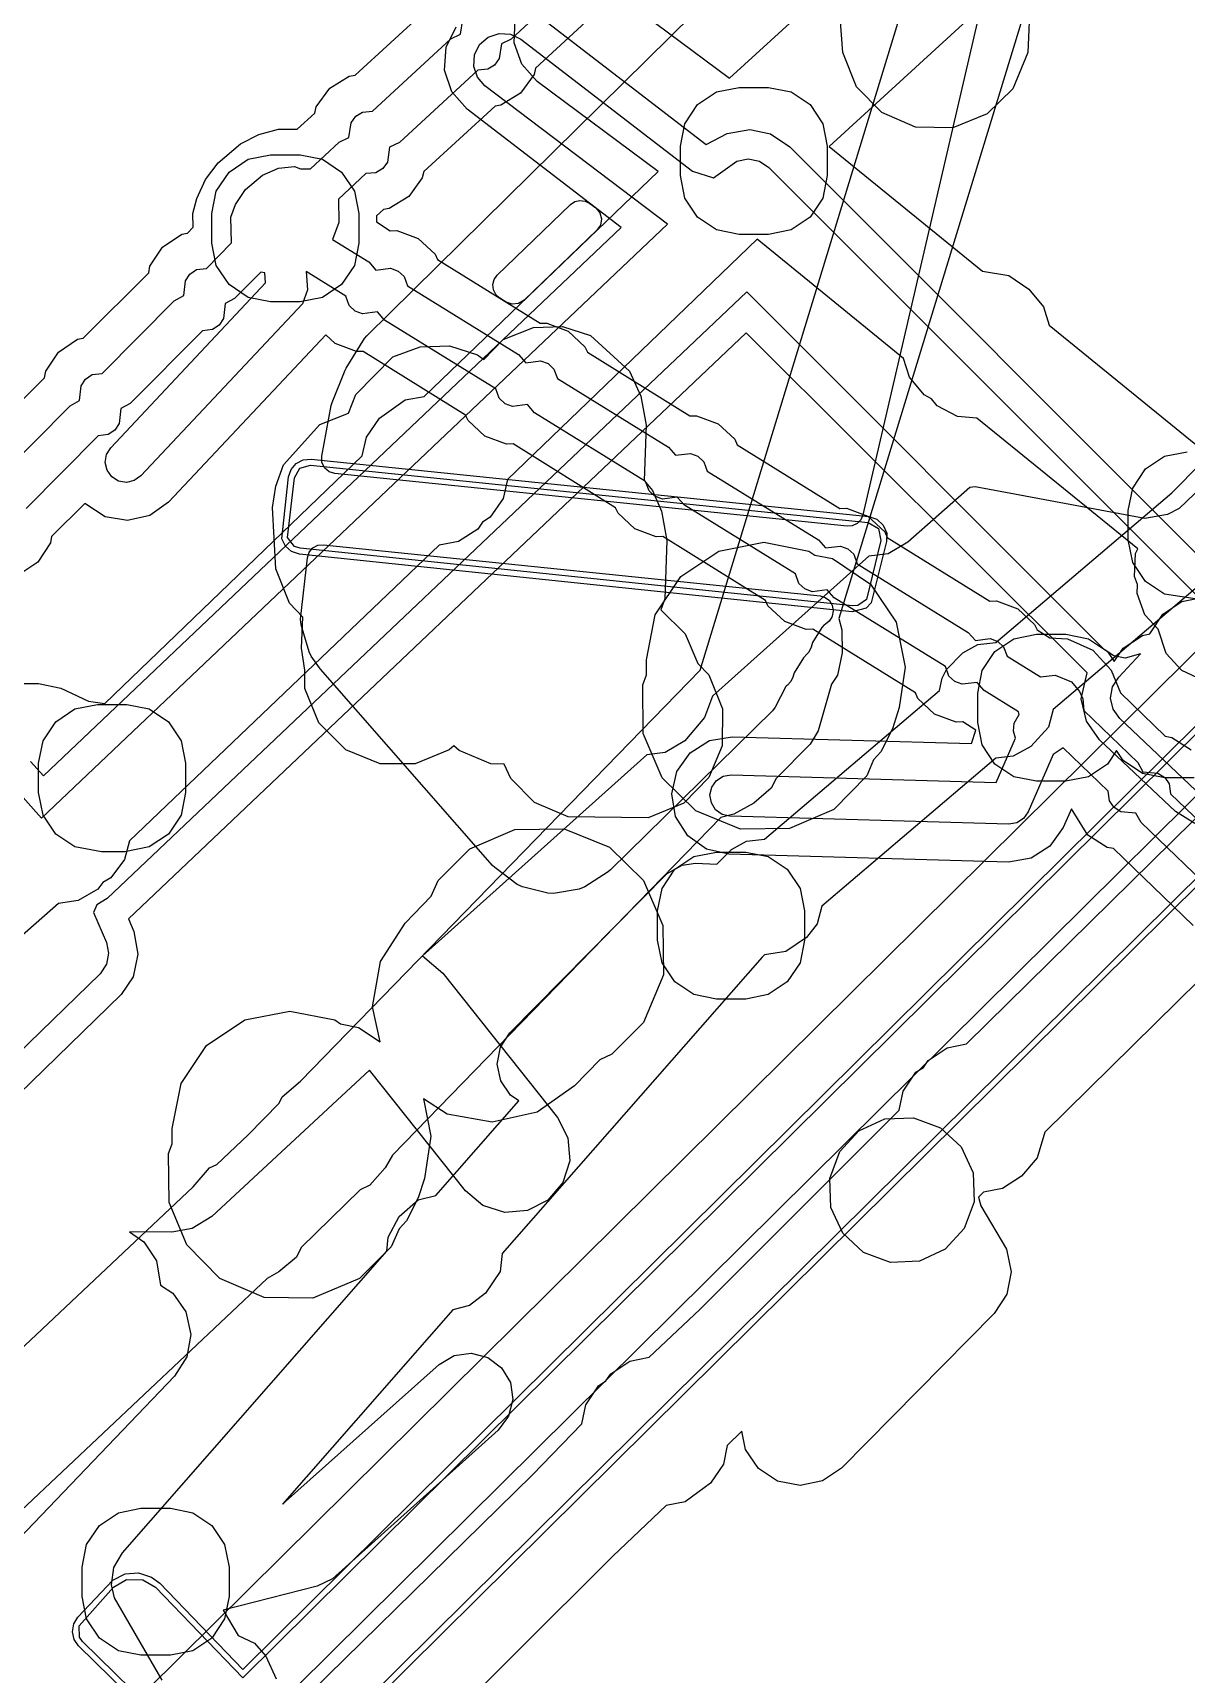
# Model space of a CAD drawing. Header units: metres. Extents: x -2677 to -840, y 169 to 1487.
# Drawn here: x -1820.4 to -1781.2, y 1072.9 to 1128.7 of the extents above; entities that cross this region are included whole.
import ezdxf

# ---------------------------------------------------------------- set-up
doc = ezdxf.new("R2010")
doc.units = ezdxf.units.M
for name, color, linetype in [('AI_GREENING_ALLOWED_ZONE', 4, 'Continuous'), ('AI_GREENING_EXCLUSIONS', 1, 'Continuous'), ('AI_GREENING_LAWN', 82, 'Continuous')]:
    doc.layers.add(name, color=color, linetype=linetype)

msp = doc.modelspace()

# ---------------------------------------------------------------- linework, layer by layer
at = {"layer": 'AI_GREENING_ALLOWED_ZONE'}
msp.add_lwpolyline([(-1802.098, 1122.881), (-1801.951, 1122.979), (-1801.779, 1123.02), (-1801.604, 1122.998), (-1801.447, 1122.917), (-1801.245, 1122.763), (-1801.108, 1122.599), (-1801.051, 1122.394), (-1801.085, 1122.183), (-1801.203, 1122.006), (-1803.682, 1119.622), (-1803.869, 1119.509), (-1804.086, 1119.486), (-1804.292, 1119.558), (-1804.51, 1119.694), (-1804.644, 1119.816), (-1804.726, 1119.977), (-1804.745, 1120.157), (-1804.698, 1120.332), (-1804.593, 1120.479), (-1802.098, 1122.881)], close=True, dxfattribs=at)
at = {"layer": 'AI_GREENING_EXCLUSIONS'}
for points in [[(-1877.361, 1057.528), (-1829.964, 1075.315), (-1814.938, 1089.47), (-1814.379, 1090.111), (-1814.136, 1090.226), (-1813.064, 1091.236), (-1812.017, 1092.312), (-1811.908, 1092.531), (-1811.292, 1093.057), (-1797.693, 1107.037), (-1789.216, 1134.775), (-1789.302, 1135.074), (-1789.312, 1135.851), (-1789.154, 1136.615), (-1788.948, 1136.916), (-1788.531, 1138.401), (-1788.224, 1138.958), (-1787.193, 1140.102), (-1787.048, 1140.435), (-1786.488, 1140.977), (-1785.822, 1141.386), (-1785.269, 1141.539), (-1770.808, 1157.005)], [(-1877.361, 1057.528), (-1829.964, 1075.315), (-1814.938, 1089.47), (-1814.379, 1090.111), (-1814.136, 1090.226), (-1813.064, 1091.236), (-1812.017, 1092.312), (-1811.908, 1092.531), (-1811.292, 1093.057), (-1797.693, 1107.037), (-1789.216, 1134.775), (-1789.302, 1135.074), (-1789.312, 1135.851), (-1789.154, 1136.615), (-1788.948, 1136.916), (-1788.531, 1138.401), (-1788.224, 1138.958), (-1787.193, 1140.102), (-1787.048, 1140.435), (-1786.488, 1140.977), (-1785.822, 1141.386), (-1785.269, 1141.539), (-1770.808, 1157.005)], [(-1784.507, 1136.498), (-1792.972, 1108.799), (-1792.869, 1108.407), (-1792.859, 1107.63), (-1793.017, 1106.866), (-1793.223, 1106.565), (-1793.68, 1104.979), (-1793.947, 1104.523), (-1795.108, 1103.353), (-1795.27, 1103.028), (-1795.859, 1102.517), (-1796.546, 1102.145), (-1796.986, 1102.027), (-1808.154, 1090.547), (-1808.411, 1090.107), (-1808.928, 1089.523), (-1809.256, 1089.363), (-1811.262, 1087.398), (-1811.427, 1087.075), (-1812.021, 1086.569), (-1812.421, 1086.346), (-1824.986, 1074.509)], [(-1784.507, 1136.498), (-1792.972, 1108.799), (-1792.869, 1108.407), (-1792.859, 1107.63), (-1793.017, 1106.866), (-1793.223, 1106.565), (-1793.68, 1104.979), (-1793.947, 1104.523), (-1795.108, 1103.353), (-1795.27, 1103.028), (-1795.859, 1102.517), (-1796.546, 1102.145), (-1796.986, 1102.027), (-1808.154, 1090.547), (-1808.411, 1090.107), (-1808.928, 1089.523), (-1809.256, 1089.363), (-1811.262, 1087.398), (-1811.427, 1087.075), (-1812.021, 1086.569), (-1812.421, 1086.346), (-1824.986, 1074.509)], [(-1800.847, 1130.278), (-1796.688, 1127.179), (-1791.193, 1132.206)], [(-1801.454, 1130.975), (-1804.119, 1128.509), (-1804.451, 1128.35), (-1804.524, 1127.846), (-1804.684, 1127.625), (-1804.917, 1127.482), (-1805.257, 1127.456), (-1807.922, 1124.989), (-1808.254, 1124.831), (-1808.326, 1124.326), (-1808.487, 1124.105), (-1808.72, 1123.962), (-1809.06, 1123.936), (-1809.998, 1123.067), (-1809.978, 1122.268), (-1810.195, 1121.687), (-1808.966, 1120.927), (-1808.725, 1120.65), (-1808.22, 1120.715), (-1807.964, 1120.619), (-1807.764, 1120.433), (-1807.648, 1120.113), (-1803.867, 1117.777), (-1803.626, 1117.5), (-1803.12, 1117.565), (-1802.864, 1117.469), (-1802.664, 1117.283), (-1802.548, 1116.963), (-1798.768, 1114.627), (-1798.526, 1114.35), (-1798.021, 1114.415), (-1797.765, 1114.319), (-1797.565, 1114.133), (-1797.449, 1113.812), (-1793.668, 1111.477), (-1793.427, 1111.2), (-1792.921, 1111.264), (-1792.665, 1111.169), (-1792.466, 1110.983), (-1792.35, 1110.662), (-1788.569, 1108.327), (-1788.327, 1108.05), (-1787.822, 1108.114), (-1787.566, 1108.019), (-1787.366, 1107.833), (-1787.25, 1107.512), (-1786.113, 1106.809), (-1785.61, 1106.868), (-1785.061, 1106.639), (-1784.782, 1106.317), (-1784.676, 1106.064), (-1784.643, 1105.671), (-1782.803, 1103.905), (-1782.625, 1103.584), (-1782.117, 1103.541), (-1781.887, 1103.394), (-1781.731, 1103.17), (-1781.685, 1102.832), (-1779.051, 1100.305)], [(-1800.864, 1129.75), (-1803.29, 1127.521), (-1803.343, 1127.302), (-1803.801, 1126.671), (-1804.466, 1126.262), (-1804.667, 1126.231), (-1807.093, 1124.002), (-1807.146, 1123.783), (-1807.604, 1123.151), (-1808.269, 1122.743), (-1808.469, 1122.711), (-1808.699, 1122.499), (-1808.702, 1122.292), (-1808.237, 1121.99), (-1808.012, 1121.998), (-1807.28, 1121.725), (-1806.709, 1121.194), (-1806.625, 1121.009), (-1803.137, 1118.84), (-1802.912, 1118.848), (-1802.181, 1118.575), (-1801.61, 1118.043), (-1801.526, 1117.859), (-1798.038, 1115.69), (-1797.813, 1115.698), (-1797.082, 1115.425), (-1796.511, 1114.893), (-1796.426, 1114.709), (-1792.939, 1112.54), (-1792.713, 1112.548), (-1791.982, 1112.275), (-1791.411, 1111.743), (-1791.327, 1111.559), (-1787.839, 1109.389), (-1787.614, 1109.397), (-1786.883, 1109.125), (-1786.312, 1108.593), (-1786.227, 1108.408), (-1785.797, 1108.142), (-1785.19, 1108.109), (-1784.334, 1107.717), (-1783.704, 1107.044), (-1783.392, 1106.272), (-1781.867, 1104.791), (-1781.645, 1104.752), (-1780.987, 1104.332)], [(-1786.469, 1129.905), (-1786.538, 1128.048), (-1787.053, 1126.816), (-1787.93, 1125.961), (-1789.095, 1125.491), (-1790.364, 1125.508), (-1791.515, 1126.006), (-1792.37, 1126.883), (-1792.84, 1128.048), (-1792.968, 1129.867)], [(-1827.772, 1106.584), (-1820.203, 1106.584), (-1819.437, 1106.431), (-1818.499, 1105.982), (-1817.944, 1105.909), (-1809.187, 1114.329), (-1809.047, 1114.968), (-1808.601, 1115.608), (-1807.731, 1116.235), (-1807.084, 1116.351), (-1799.124, 1124.005), (-1803.237, 1127.07), (-1803.759, 1127.65), (-1804.021, 1128.385), (-1803.981, 1129.164)], [(-1822.223, 1114.763), (-1819.997, 1116.988), (-1819.954, 1117.209), (-1819.523, 1117.859), (-1818.876, 1118.295), (-1818.677, 1118.336), (-1816.451, 1120.56), (-1816.408, 1120.781), (-1815.977, 1121.432), (-1815.329, 1121.868), (-1815.13, 1121.908), (-1814.933, 1122.107), (-1814.951, 1122.575), (-1814.817, 1123.088), (-1814.515, 1123.727), (-1814.087, 1124.299), (-1813.325, 1124.942), (-1812.703, 1125.257), (-1812.032, 1125.442), (-1811.4, 1125.449), (-1810.803, 1125.985), (-1810.75, 1126.204), (-1810.292, 1126.836), (-1809.627, 1127.244), (-1809.426, 1127.276), (-1807, 1129.504)], [(-1821.581, 1113.564), (-1819.127, 1116.037), (-1818.803, 1116.209), (-1818.751, 1116.716), (-1818.6, 1116.944), (-1818.374, 1117.096), (-1818.035, 1117.137), (-1815.581, 1119.609), (-1815.256, 1119.781), (-1815.205, 1120.288), (-1815.054, 1120.516), (-1814.827, 1120.669), (-1814.489, 1120.709), (-1813.632, 1121.572), (-1813.654, 1122.449), (-1813.498, 1122.882), (-1813.159, 1123.389), (-1812.581, 1123.875), (-1812.038, 1124.113), (-1811.492, 1124.173), (-1811.288, 1124.091), (-1810.951, 1124.093), (-1809.974, 1124.998), (-1809.642, 1125.156), (-1809.569, 1125.661), (-1809.409, 1125.882), (-1809.176, 1126.024), (-1808.836, 1126.051), (-1806.171, 1128.517), (-1805.839, 1128.676), (-1805.767, 1129.18)], [(-1803.184, 1129.296), (-1797.483, 1124.917), (-1796.775, 1125.301), (-1796.006, 1125.433), (-1795.293, 1125.282), (-1794.644, 1124.848), (-1780.506, 1110.702)], [(-1788.493, 1129.255), (-1793.3, 1124.857), (-1788.083, 1120.613), (-1787.185, 1120.461), (-1786.51, 1119.999), (-1786.013, 1119.4), (-1785.819, 1118.772), (-1779.364, 1113.521)], [(-1821.174, 1103.217), (-1820.098, 1102.006), (-1798.805, 1122.207), (-1805.012, 1126.916), (-1805.269, 1127.21), (-1805.394, 1127.579), (-1805.368, 1127.969), (-1805.195, 1128.319), (-1804.902, 1128.576), (-1804.532, 1128.701), (-1804.143, 1128.675), (-1803.793, 1128.503), (-1797.953, 1124.016), (-1797.232, 1123.789), (-1796.441, 1124.358), (-1796.059, 1124.434), (-1795.676, 1124.358), (-1795.352, 1124.141), (-1780.785, 1109.567)], [(-1820.473, 1103.93), (-1820.035, 1103.444), (-1800.376, 1122.095), (-1805.621, 1126.123), (-1806.135, 1126.71), (-1806.385, 1127.449), (-1806.334, 1128.228), (-1805.988, 1128.928)], [(-1780.601, 1106.696), (-1781.307, 1107.027), (-1781.833, 1107.604), (-1782.113, 1108.435), (-1782.558, 1108.92), (-1782.825, 1109.653), (-1782.812, 1109.959), (-1782.91, 1110.228), (-1782.878, 1111.008), (-1782.805, 1111.164), (-1788.276, 1115.614), (-1788.932, 1115.675), (-1789.622, 1116.038), (-1789.818, 1116.273), (-1790.072, 1116.406), (-1790.572, 1117.005), (-1790.772, 1117.645), (-1795.753, 1121.697), (-1804.249, 1113.528), (-1804.389, 1112.884), (-1804.834, 1112.243), (-1805.091, 1112.078), (-1805.254, 1111.842), (-1805.909, 1111.418), (-1806.569, 1111.298), (-1817.101, 1101.233), (-1817.269, 1100.596), (-1817.742, 1099.976), (-1818.007, 1099.822), (-1818.18, 1099.594), (-1818.853, 1099.2), (-1819.517, 1099.108), (-1824.45, 1094.771)], [(-1780.02, 1099.295), (-1782.69, 1101.857), (-1782.868, 1102.178), (-1783.376, 1102.221), (-1783.606, 1102.368), (-1783.762, 1102.592), (-1783.808, 1102.93), (-1785.345, 1104.404), (-1785.677, 1104.172), (-1786.527, 1102.217), (-1786.685, 1101.995), (-1786.916, 1101.85), (-1787.185, 1101.804), (-1796.676, 1102.075), (-1796.943, 1102.136), (-1797.165, 1102.294), (-1797.31, 1102.526), (-1797.356, 1102.795), (-1797.295, 1103.061), (-1797.137, 1103.284), (-1796.906, 1103.429), (-1796.636, 1103.475), (-1787.619, 1103.217), (-1786.961, 1104.73), (-1787.033, 1104.963), (-1787.008, 1105.235), (-1786.837, 1105.532), (-1786.855, 1105.622), (-1788.029, 1106.347), (-1788.27, 1106.625), (-1788.775, 1106.56), (-1789.031, 1106.655), (-1789.231, 1106.841), (-1789.347, 1107.162), (-1793.128, 1109.498), (-1793.369, 1109.775), (-1793.875, 1109.71), (-1794.131, 1109.806), (-1794.331, 1109.992), (-1794.447, 1110.312), (-1798.227, 1112.648), (-1798.469, 1112.925), (-1798.974, 1112.86), (-1799.23, 1112.956), (-1799.43, 1113.142), (-1799.546, 1113.462), (-1803.327, 1115.798), (-1803.568, 1116.075), (-1804.074, 1116.01), (-1804.329, 1116.106), (-1804.529, 1116.292), (-1804.645, 1116.612), (-1808.426, 1118.948), (-1808.668, 1119.225), (-1809.173, 1119.161), (-1809.429, 1119.256), (-1809.629, 1119.442), (-1809.745, 1119.763), (-1811.099, 1120.599), (-1811.052, 1119.979), (-1811.219, 1119.503), (-1816.72, 1113.65), (-1816.942, 1113.491), (-1817.208, 1113.43), (-1817.478, 1113.475), (-1817.709, 1113.62), (-1817.868, 1113.842), (-1817.929, 1114.108), (-1817.884, 1114.377), (-1817.74, 1114.609), (-1812.473, 1120.212), (-1812.501, 1120.559), (-1812.642, 1120.583), (-1813.531, 1119.687), (-1813.855, 1119.515), (-1813.907, 1119.008), (-1814.058, 1118.78), (-1814.284, 1118.628), (-1814.623, 1118.587), (-1817.077, 1116.115), (-1817.402, 1115.942), (-1817.453, 1115.435), (-1817.604, 1115.208), (-1817.83, 1115.055), (-1818.169, 1115.015), (-1820.623, 1112.542)], [(-1780.837, 1102.961), (-1783.412, 1105.394), (-1783.638, 1105.712), (-1783.725, 1106.092), (-1783.66, 1106.477), (-1783.452, 1106.807), (-1782.712, 1107.591), (-1783.235, 1107.453), (-1783.618, 1107.529), (-1783.942, 1107.746), (-1796.106, 1119.916), (-1817.863, 1099.275), (-1818.214, 1099.063), (-1818.326, 1098.802), (-1817.888, 1097.776), (-1817.817, 1097.418), (-1817.889, 1097.035), (-1818.102, 1096.708), (-1823.768, 1091.206)], [(-1780.863, 1101.819), (-1781.524, 1102.234), (-1784.099, 1104.667), (-1784.551, 1105.303), (-1784.725, 1106.064), (-1784.519, 1106.952), (-1796.124, 1118.52), (-1817.143, 1098.579), (-1816.958, 1098.145), (-1816.817, 1097.377), (-1816.981, 1096.614), (-1817.387, 1096.009), (-1823.071, 1090.489), (-1823.726, 1090.065), (-1824.494, 1089.924), (-1825.257, 1090.087), (-1825.741, 1090.421), (-1842.642, 1074.387), (-1842.374, 1073.993), (-1842.214, 1073.229), (-1842.36, 1072.463)], [(-1780.92, 1098.357), (-1783.627, 1100.971), (-1783.848, 1101.01), (-1784.506, 1101.43), (-1785.06, 1102.329), (-1785.34, 1101.686), (-1785.792, 1101.05), (-1786.432, 1100.643), (-1787.2, 1100.504), (-1796.713, 1100.776), (-1797.474, 1100.95), (-1798.11, 1101.402), (-1798.525, 1102.063), (-1798.656, 1102.832), (-1798.481, 1103.593), (-1798.03, 1104.229), (-1797.369, 1104.644), (-1796.599, 1104.774), (-1788.46, 1104.542), (-1788.311, 1104.994), (-1788.758, 1105.285), (-1788.983, 1105.277), (-1789.715, 1105.549), (-1790.286, 1106.081), (-1790.37, 1106.266), (-1793.858, 1108.435), (-1794.083, 1108.427), (-1794.814, 1108.7), (-1795.385, 1109.231), (-1795.469, 1109.416), (-1798.957, 1111.585), (-1799.182, 1111.577), (-1799.913, 1111.85), (-1800.484, 1112.381), (-1800.569, 1112.566), (-1804.056, 1114.735), (-1804.282, 1114.727), (-1805.013, 1115), (-1805.584, 1115.532), (-1805.668, 1115.716), (-1809.156, 1117.885), (-1809.381, 1117.877), (-1810.112, 1118.15), (-1810.429, 1118.445), (-1815.773, 1112.76), (-1816.408, 1112.306), (-1817.168, 1112.131), (-1817.938, 1112.259), (-1818.626, 1112.709), (-1819.753, 1111.591), (-1819.796, 1111.37), (-1820.227, 1110.72), (-1820.875, 1110.284)], [(-1775.684, 1118.006), (-1781.4, 1112.541), (-1781.79, 1112.335), (-1782.559, 1112.197), (-1788.332, 1113.279), (-1788.519, 1113.255), (-1790.624, 1111.394), (-1791.298, 1111.001), (-1791.949, 1110.913), (-1797.27, 1106.152), (-1797.538, 1105.425), (-1798.209, 1104.641), (-1798.881, 1104.244), (-1799.501, 1104.156), (-1807.136, 1097.324), (-1806.45, 1096.728), (-1802.547, 1091.821), (-1802.19, 1091.127), (-1802.125, 1090.35), (-1802.363, 1089.607), (-1802.867, 1089.011), (-1803.561, 1088.654), (-1804.339, 1088.589), (-1805.082, 1088.827), (-1805.678, 1089.331), (-1808.937, 1093.429), (-1814.308, 1088.458), (-1814.973, 1088.05), (-1815.67, 1087.926), (-1817.108, 1087.929), (-1816.617, 1087.597), (-1816.187, 1086.946), (-1816.052, 1086.117), (-1815.632, 1085.849), (-1815.184, 1085.209), (-1815.016, 1084.447), (-1815.152, 1083.679), (-1815.571, 1083.021), (-1821.106, 1077.246)], [(-1815.998, 1072.678), (-1817.613, 1075.486), (-1817.712, 1075.931), (-1817.636, 1076.512), (-1817.343, 1077.018), (-1808.349, 1087.276), (-1808.307, 1087.751), (-1807.927, 1088.456), (-1807.28, 1089.021), (-1806.688, 1089.169), (-1803.859, 1092.395), (-1804.147, 1092.585), (-1804.476, 1093.069), (-1804.594, 1093.642), (-1804.483, 1094.217), (-1804.162, 1094.706), (-1798.811, 1100.122), (-1798.299, 1100.405), (-1797.854, 1100.476), (-1797.12, 1100.446), (-1796.622, 1100.942), (-1796.111, 1101.227), (-1795.505, 1101.288), (-1789.553, 1106.348), (-1789.459, 1106.774), (-1789.305, 1107.066), (-1788.753, 1107.634), (-1788.242, 1107.919), (-1787.635, 1107.979), (-1781.647, 1113.071), (-1778.67, 1116.081)], [(-1780.881, 1103.377), (-1781.881, 1103.377), (-1782.646, 1103.529), (-1783.295, 1103.963), (-1783.527, 1104.309), (-1783.835, 1103.848), (-1784.484, 1103.414), (-1785.249, 1103.262), (-1786.249, 1103.262), (-1787.014, 1103.414), (-1787.663, 1103.848), (-1788.097, 1104.497), (-1788.249, 1105.262), (-1788.249, 1106.262), (-1788.097, 1107.027), (-1787.663, 1107.676), (-1787.014, 1108.11), (-1786.249, 1108.262), (-1785.249, 1108.262), (-1784.484, 1108.11), (-1783.835, 1107.676), (-1783.603, 1107.33), (-1783.295, 1107.791), (-1782.646, 1108.225), (-1782.388, 1108.276), (-1781.95, 1108.947), (-1781.301, 1109.381), (-1781.301, 1109.381), (-1780.853, 1109.47), (-1781.892, 1109.622), (-1782.541, 1110.056), (-1782.974, 1110.705), (-1783.126, 1111.47), (-1783.126, 1112.47), (-1782.974, 1113.235), (-1782.541, 1113.884), (-1781.892, 1114.318), (-1781.126, 1114.47)], [(-1889.817, 997.099), (-1830.346, 1055.367), (-1830.546, 1056.397), (-1830.158, 1058.303), (-1829.068, 1059.921), (-1776.569, 1111.896), (-1774.949, 1112.968), (-1773.035, 1113.343), (-1771.123, 1112.956), (-1769.504, 1111.867), (-1733.33, 1075.426), (-1733.524, 1076.532), (-1733.099, 1078.436), (-1731.979, 1080.033), (-1730.155, 1081.775), (-1728.508, 1082.822), (-1726.587, 1083.158), (-1724.683, 1082.734), (-1723.127, 1081.643)], [(-1780.241, 1110.329), (-1785.685, 1105.7), (-1785.841, 1105.103), (-1786.44, 1104.443), (-1787.045, 1104.115), (-1787.628, 1104.048), (-1793.554, 1099.008), (-1793.71, 1098.411), (-1794.074, 1097.952), (-1794.773, 1097.474), (-1795.497, 1097.356), (-1795.584, 1097.282), (-1804.427, 1087.198), (-1804.494, 1086.585), (-1804.991, 1085.845), (-1805.542, 1085.432), (-1806.108, 1085.28), (-1811.9, 1078.675), (-1806.565, 1083.423), (-1806.062, 1083.722), (-1805.482, 1083.806), (-1804.915, 1083.661), (-1804.446, 1083.311), (-1804.148, 1082.808), (-1804.064, 1082.228), (-1804.208, 1081.661), (-1804.559, 1081.192), (-1810.197, 1076.131), (-1810.725, 1075.879), (-1813.918, 1075.066), (-1813.411, 1074.197), (-1812.85, 1073.938), (-1812.462, 1073.5), (-1812.115, 1072.728)], [(-1887.368, 994.599), (-1826.012, 1054.714), (-1826.612, 1055.317), (-1826.934, 1055.805), (-1827.046, 1056.378), (-1826.929, 1056.951), (-1826.602, 1057.437), (-1774.106, 1109.409), (-1773.62, 1109.73), (-1773.043, 1109.843), (-1772.472, 1109.727), (-1771.987, 1109.4), (-1763.3, 1100.586), (-1720.313, 1057.43), (-1674.307, 1010.97)], [(-1775.941, 1104.497), (-1812.346, 1068.454), (-1812.572, 1068.305), (-1812.837, 1068.252), (-1813.103, 1068.303), (-1813.329, 1068.452), (-1818.839, 1073.85), (-1818.991, 1074.071), (-1819.048, 1074.332), (-1819.004, 1074.596), (-1818.863, 1074.824), (-1817.667, 1076.09), (-1817.248, 1076.3), (-1816.794, 1076.334), (-1816.355, 1076.192), (-1816.075, 1075.986), (-1813.248, 1073.05), (-1777.233, 1108.705)], [(-1775.939, 1104.78), (-1812.487, 1068.596), (-1812.838, 1068.452), (-1813.189, 1068.595), (-1818.699, 1073.993), (-1818.807, 1074.15), (-1818.817, 1074.526), (-1817.652, 1075.843), (-1817.211, 1076.103), (-1816.646, 1076.1), (-1816.219, 1075.847), (-1813.252, 1072.765), (-1777.093, 1108.563)], [(-1813.27, 1069.989), (-1803.398, 1079.673), (-1801.716, 1081.404), (-1801.585, 1082.049), (-1801.149, 1082.696), (-1800.894, 1082.866), (-1800.734, 1083.103), (-1800.085, 1083.536), (-1799.427, 1083.665), (-1797.707, 1085.295), (-1790.918, 1092.068), (-1790.786, 1092.714), (-1790.348, 1093.36), (-1790.093, 1093.529), (-1789.933, 1093.766), (-1789.283, 1094.197), (-1788.625, 1094.326), (-1776.023, 1106.729)], [(-1774.719, 1102.403), (-1785.97, 1091.326), (-1786.221, 1090.451), (-1786.754, 1089.83), (-1787.405, 1089.403), (-1788.049, 1089.279), (-1788.217, 1089.114), (-1788.147, 1088.819), (-1787.266, 1087.341), (-1787.109, 1086.576), (-1787.256, 1085.81), (-1787.686, 1085.159), (-1792.878, 1079.898), (-1793.524, 1079.46), (-1794.288, 1079.303), (-1795.055, 1079.45), (-1795.706, 1079.88), (-1796.144, 1080.526), (-1796.274, 1081.158), (-1796.768, 1080.67), (-1796.899, 1080.029), (-1797.337, 1079.383), (-1798.198, 1078.744), (-1798.843, 1078.62), (-1800.656, 1076.898), (-1810.435, 1067.166)]]:
    msp.add_lwpolyline(points, dxfattribs=at)
for points in [[(-1793.95, 1122.451), (-1794.599, 1122.017), (-1795.364, 1121.865), (-1796.364, 1121.865), (-1797.129, 1122.017), (-1797.778, 1122.451), (-1798.212, 1123.1), (-1798.364, 1123.865), (-1798.364, 1124.865), (-1798.212, 1125.63), (-1797.778, 1126.279), (-1797.129, 1126.713), (-1796.364, 1126.865), (-1795.364, 1126.865), (-1794.599, 1126.713), (-1793.95, 1126.279), (-1793.516, 1125.63), (-1793.364, 1124.865), (-1793.364, 1123.865), (-1793.516, 1123.1), (-1793.95, 1122.451)], [(-1809.889, 1120.156), (-1810.538, 1119.722), (-1811.303, 1119.57), (-1812.303, 1119.57), (-1813.068, 1119.722), (-1813.717, 1120.156), (-1814.151, 1120.805), (-1814.303, 1121.57), (-1814.303, 1122.57), (-1814.151, 1123.335), (-1813.717, 1123.984), (-1813.068, 1124.418), (-1812.303, 1124.57), (-1811.303, 1124.57), (-1810.538, 1124.418), (-1809.889, 1123.984), (-1809.455, 1123.335), (-1809.303, 1122.57), (-1809.303, 1121.57), (-1809.455, 1120.805), (-1809.889, 1120.156)], [(-1812.128, 1110.485), (-1812.243, 1112.575), (-1812.126, 1113.302), (-1811.865, 1114.026), (-1810.627, 1115.399), (-1809.652, 1115.786), (-1809.401, 1116.415), (-1808.142, 1117.694), (-1807.211, 1118.044), (-1806.217, 1118.071), (-1805.268, 1117.771), (-1805.047, 1117.606), (-1804.394, 1118.294), (-1803.364, 1118.701), (-1802.37, 1118.728), (-1801.421, 1118.428), (-1800.096, 1117.217), (-1799.71, 1116.361), (-1799.528, 1115.372), (-1799.593, 1113.49), (-1799.309, 1113.156), (-1799.009, 1112.446), (-1798.827, 1111.457), (-1798.892, 1109.465), (-1799.029, 1109.097), (-1798.202, 1108.276), (-1797.766, 1107.27), (-1797.397, 1106.881), (-1796.929, 1105.728), (-1796.943, 1104.47), (-1797.397, 1103.387), (-1798.246, 1102.519), (-1799.456, 1102.013), (-1802.182, 1102.049), (-1803.322, 1102.541), (-1804.133, 1103.352), (-1804.353, 1103.842), (-1804.809, 1103.859), (-1805.893, 1104.312), (-1806.066, 1104.463), (-1806.224, 1104.326), (-1807.389, 1103.856), (-1808.577, 1103.856), (-1809.742, 1104.326), (-1810.664, 1105.248), (-1811.134, 1106.413), (-1811.134, 1107.042), (-1811.25, 1107.785), (-1811.204, 1108.844), (-1811.658, 1109.32), (-1812.128, 1110.485)], [(-1811.607, 1113.867), (-1811.433, 1114.07), (-1811.195, 1114.192), (-1810.929, 1114.215), (-1791.956, 1112.264), (-1791.677, 1112.173), (-1791.459, 1111.976), (-1791.342, 1111.706), (-1791.346, 1111.412), (-1791.868, 1109.335), (-1792.043, 1109.154), (-1792.523, 1109.027), (-1811.324, 1110.99), (-1811.59, 1111.073), (-1811.802, 1111.254), (-1811.927, 1111.503), (-1811.694, 1113.614), (-1811.607, 1113.867)], [(-1810.949, 1114.016), (-1791.977, 1112.065), (-1791.622, 1111.859), (-1791.541, 1111.456), (-1792.035, 1109.446), (-1792.323, 1109.24), (-1792.503, 1109.226), (-1811.303, 1111.189), (-1811.493, 1111.249), (-1811.734, 1111.555), (-1811.495, 1113.587), (-1811.309, 1113.912), (-1810.949, 1114.016)], [(-1793.989, 1111.092), (-1793.79, 1110.958), (-1793.187, 1110.839), (-1791.89, 1109.971), (-1791.022, 1108.674), (-1790.718, 1107.143), (-1790.925, 1105.772), (-1791.151, 1105.047), (-1791.544, 1104.257), (-1791.793, 1103.99), (-1792.022, 1103.441), (-1793.145, 1102.297), (-1794.654, 1101.65), (-1796.315, 1101.634), (-1797.837, 1102.254), (-1798.981, 1103.377), (-1799.628, 1104.886), (-1799.644, 1106.547), (-1799.52, 1106.883), (-1799.52, 1107.396), (-1799.216, 1108.927), (-1798.348, 1110.224), (-1797.051, 1111.092), (-1795.52, 1111.396), (-1793.989, 1111.092)], [(-1815.195, 1102.874), (-1815.347, 1102.109), (-1815.781, 1101.46), (-1816.43, 1101.026), (-1817.266, 1100.856), (-1818.058, 1100.856), (-1818.96, 1101.026), (-1819.609, 1101.46), (-1820.043, 1102.109), (-1820.195, 1102.874), (-1820.195, 1103.874), (-1820.043, 1104.639), (-1819.609, 1105.288), (-1818.96, 1105.722), (-1818.195, 1105.874), (-1817.195, 1105.874), (-1816.43, 1105.722), (-1815.781, 1105.288), (-1815.347, 1104.639), (-1815.195, 1103.874), (-1815.195, 1102.874)], [(-1809.319, 1094.888), (-1808.581, 1094.394), (-1808.843, 1095.588), (-1808.569, 1097.125), (-1807.728, 1098.439), (-1806.845, 1099.358), (-1806.605, 1099.883), (-1805.524, 1100.963), (-1804, 1101.621), (-1802.32, 1101.641), (-1800.778, 1101.017), (-1799.618, 1099.883), (-1798.96, 1098.359), (-1798.941, 1096.678), (-1799.618, 1095.057), (-1800.699, 1093.976), (-1801.103, 1093.787), (-1801.96, 1092.895), (-1803.24, 1092.003), (-1804.765, 1091.668), (-1806.301, 1091.942), (-1807.101, 1092.454), (-1806.85, 1091.192), (-1807.071, 1089.751), (-1807.283, 1089.096), (-1807.676, 1088.306), (-1807.925, 1088.039), (-1808.197, 1087.426), (-1809.277, 1086.346), (-1810.863, 1085.683), (-1812.524, 1085.699), (-1814.033, 1086.346), (-1815.156, 1087.49), (-1815.76, 1088.935), (-1815.776, 1090.596), (-1815.652, 1090.932), (-1815.652, 1091.445), (-1815.348, 1092.976), (-1814.48, 1094.273), (-1813.183, 1095.141), (-1811.652, 1095.445), (-1810.121, 1095.141), (-1809.922, 1095.007), (-1809.319, 1094.888)], [(-1795.374, 1096.006), (-1796.139, 1095.854), (-1797.139, 1095.854), (-1797.904, 1096.006), (-1798.553, 1096.44), (-1798.987, 1097.089), (-1799.139, 1097.854), (-1799.139, 1098.854), (-1798.987, 1099.619), (-1798.553, 1100.268), (-1797.904, 1100.702), (-1797.139, 1100.854), (-1796.139, 1100.854), (-1795.374, 1100.702), (-1794.725, 1100.268), (-1794.291, 1099.619), (-1794.139, 1098.854), (-1794.139, 1097.854), (-1794.291, 1097.089), (-1794.725, 1096.44), (-1795.374, 1096.006)], [(-1788.363, 1088.959), (-1788.704, 1088.042), (-1789.351, 1087.343), (-1790.233, 1086.934), (-1791.219, 1086.895), (-1792.136, 1087.236), (-1792.835, 1087.883), (-1793.244, 1088.765), (-1793.283, 1089.751), (-1792.942, 1090.668), (-1792.295, 1091.367), (-1791.413, 1091.776), (-1790.427, 1091.815), (-1789.51, 1091.474), (-1788.811, 1090.827), (-1788.402, 1089.945), (-1788.363, 1088.959)], [(-1814.301, 1074.115), (-1814.95, 1073.682), (-1815.715, 1073.529), (-1816.715, 1073.529), (-1817.481, 1073.682), (-1818.13, 1074.115), (-1818.563, 1074.764), (-1818.715, 1075.529), (-1818.715, 1076.529), (-1818.563, 1077.295), (-1818.13, 1077.944), (-1817.481, 1078.377), (-1816.715, 1078.529), (-1815.715, 1078.529), (-1814.95, 1078.377), (-1814.301, 1077.944), (-1813.868, 1077.295), (-1813.715, 1076.529), (-1813.715, 1075.529), (-1813.868, 1074.764), (-1814.301, 1074.115)]]:
    msp.add_lwpolyline(points, close=True, dxfattribs=at)
at = {"layer": 'AI_GREENING_LAWN'}
msp.add_lwpolyline([(-1783.822, 1148.228), (-1792.155, 1112.322), (-1792.227, 1112.157), (-1792.352, 1112.029), (-1792.514, 1111.952), (-1792.694, 1111.938), (-1810.122, 1113.73), (-1810.317, 1113.793), (-1810.471, 1113.928), (-1810.557, 1114.114), (-1810.562, 1114.319), (-1810.243, 1116.045), (-1810.215, 1116.143), (-1809.767, 1117.242), (-1809.729, 1117.316), (-1809.11, 1118.318), (-1809.035, 1118.411), (-1797.123, 1130.158)], dxfattribs=at)
msp.add_lwpolyline([(-1793.195, 1109.246), (-1793.164, 1109.064), (-1793.201, 1108.883), (-1793.216, 1108.848), (-1793.3, 1108.711), (-1793.424, 1108.608), (-1793.471, 1108.58), (-1793.556, 1108.495), (-1793.868, 1107.979), (-1793.912, 1107.819), (-1793.998, 1107.65), (-1794.055, 1107.599), (-1794.05, 1107.594), (-1794.18, 1107.465), (-1794.492, 1106.949), (-1794.533, 1106.802), (-1794.603, 1106.652), (-1794.718, 1106.534), (-1794.752, 1106.509), (-1794.773, 1106.48), (-1795.144, 1105.781), (-1795.235, 1105.658), (-1800.737, 1100.248), (-1800.815, 1100.185), (-1801.614, 1099.667), (-1801.803, 1099.594), (-1802.675, 1099.447), (-1802.877, 1099.455), (-1803.735, 1099.665), (-1803.918, 1099.752), (-1804.676, 1100.327), (-1804.75, 1100.396), (-1810.609, 1107.075), (-1810.642, 1107.117), (-1810.923, 1107.517), (-1810.993, 1107.661), (-1811.268, 1108.577), (-1811.286, 1108.777), (-1811.05, 1110.865), (-1810.991, 1111.05), (-1810.866, 1111.199), (-1810.695, 1111.289), (-1810.502, 1111.306), (-1804.651, 1110.706), (-1793.613, 1109.571), (-1793.435, 1109.518), (-1793.289, 1109.405), (-1793.195, 1109.246)], close=True, dxfattribs=at)

doc.saveas('drawing.dxf')
